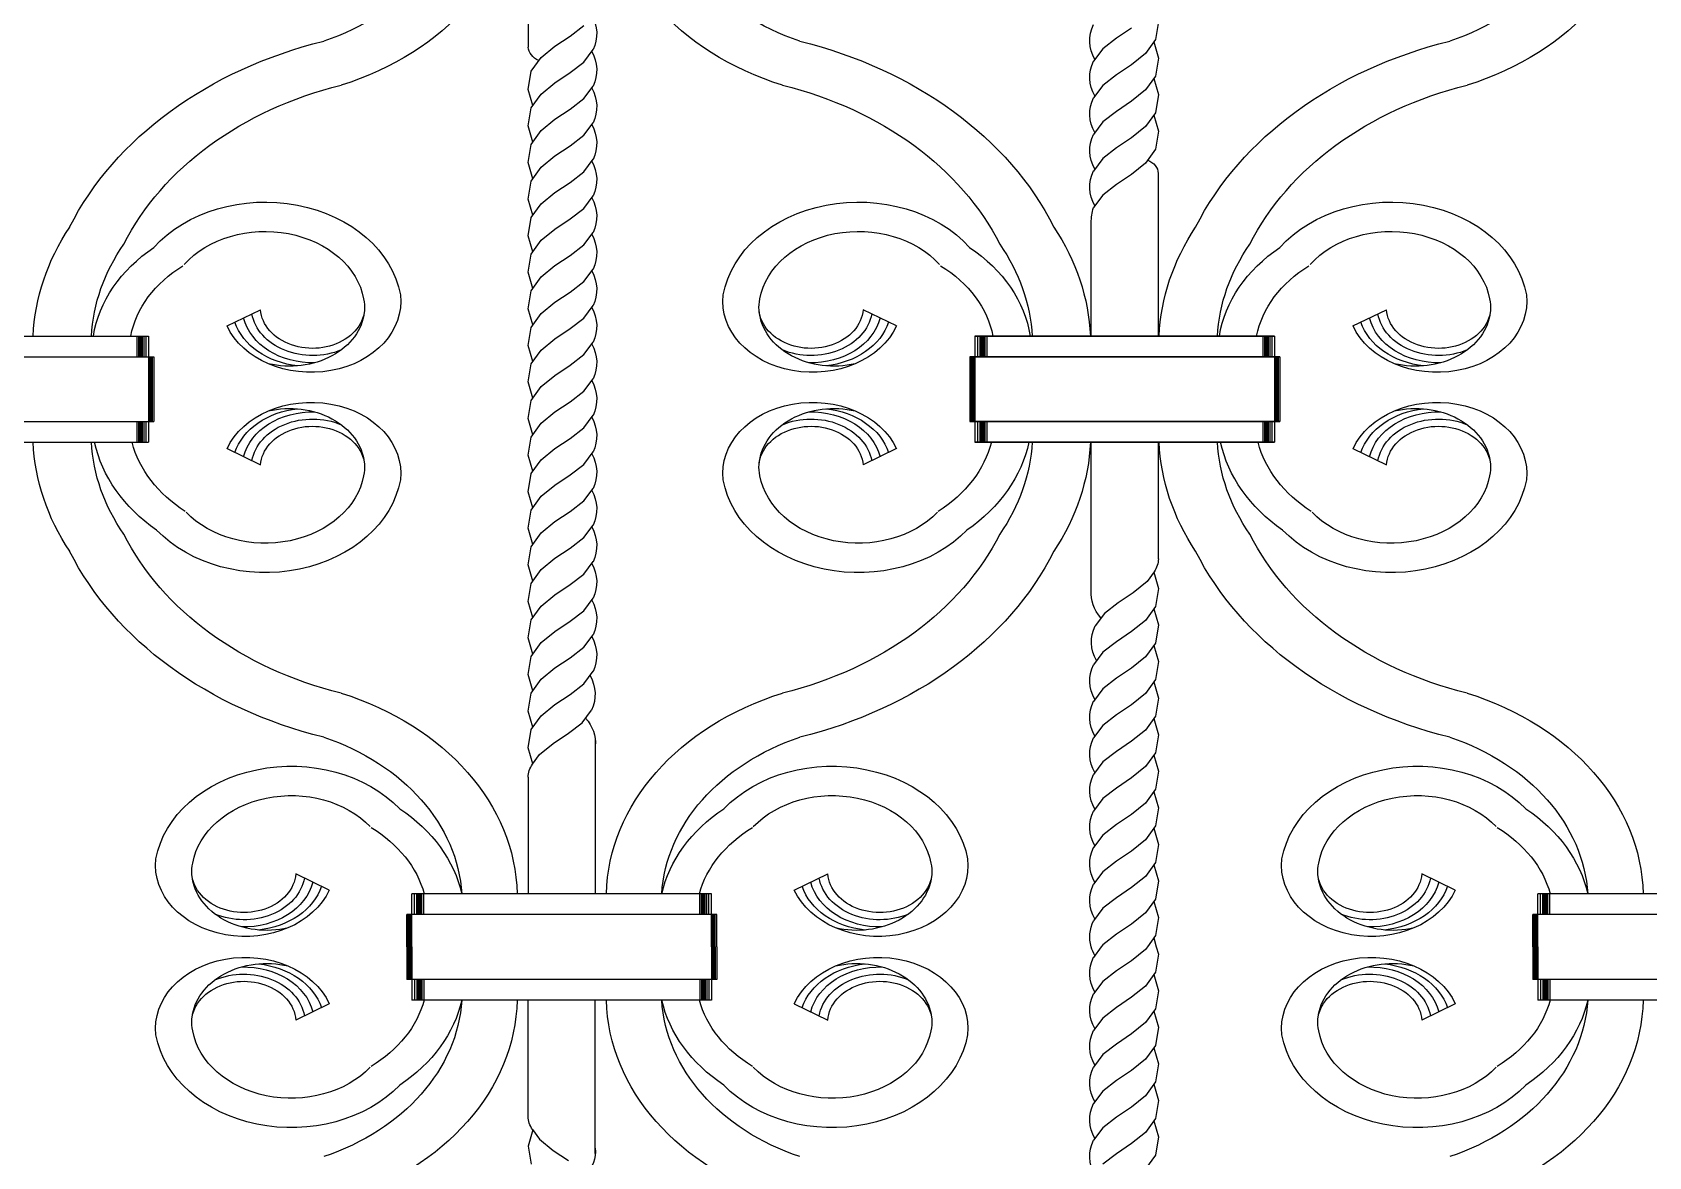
# Model space of a CAD drawing. Extents: x 12262 to 40734, y 30451 to 49613.
# Drawn here: x 29406 to 29923, y 44237 to 44596 of the extents above; entities that cross this region are included whole.
import ezdxf

# ---------------------------------------------------------------- set-up
doc = ezdxf.new("R2010")
doc.units = 0
doc.header["$LTSCALE"] = 0.85
doc.header["$MEASUREMENT"] = 0
doc.layers.get('0').update_dxf_attribs({"linetype": 'CONTINUOUS'})

# ---------------------------------------------------------------- blocks, each defined once
blk = doc.blocks.new('A$C2EF91AEA')
for p, q in [((427.13, 1326.79), (427.13, 1274.74)), ((628.81, 1282.99), (627.86, 1277.21)), ((435.67, 1275.08), (440.54, 1278.32)), ((440.54, 1278.32), (444.92, 1281.7)), ((620.25, 1280.87), (615.39, 1277.63)), ((431.22, 1271.49), (435.67, 1275.08)), ((444.92, 1270), (447.91, 1274)), ((447.91, 1274), (447.91, 1274.02)), ((611.01, 1274.25), (608.02, 1270.25)), ((615.39, 1277.63), (611.01, 1274.25)), ((624.71, 1272.76), (620.25, 1269.17)), ((627.86, 1277.21), (624.71, 1272.76)), ((627.33, 1276.46), (628.81, 1271.29)), ((428.07, 1267.05), (431.22, 1271.49)), ((440.54, 1266.62), (444.92, 1270)), ((608.02, 1270.25), (608.02, 1270.23)), ((620.25, 1269.17), (615.39, 1265.93)), ((628.81, 1271.29), (627.86, 1265.51)), ((427.12, 1261.27), (428.07, 1267.05)), ((431.22, 1259.79), (435.67, 1263.39)), ((435.67, 1263.39), (440.54, 1266.62)), ((444.92, 1258.3), (447.91, 1262.3)), ((447.91, 1262.3), (447.91, 1262.32)), ((611.01, 1262.56), (608.02, 1258.55)), ((615.39, 1265.93), (611.01, 1262.56)), ((627.86, 1265.51), (624.71, 1261.07)), ((627.33, 1264.76), (628.81, 1259.59)), ((428.59, 1256.09), (427.12, 1261.27)), ((428.07, 1255.35), (431.22, 1259.79)), ((440.54, 1254.93), (444.92, 1258.3)), ((608.02, 1258.55), (608.02, 1258.53)), ((620.25, 1257.47), (615.39, 1254.23)), ((624.71, 1261.07), (620.25, 1257.47)), ((628.81, 1259.59), (627.86, 1253.81)), ((427.12, 1249.57), (428.07, 1255.35)), ((435.67, 1251.69), (440.54, 1254.93)), ((615.39, 1254.23), (611.01, 1250.86)), ((627.86, 1253.81), (624.71, 1249.37)), ((627.33, 1253.06), (628.81, 1247.89)), ((428.59, 1244.39), (427.12, 1249.57)), ((428.07, 1243.65), (431.22, 1248.09)), ((431.22, 1248.09), (435.67, 1251.69)), ((444.92, 1246.6), (447.91, 1250.6)), ((447.91, 1250.6), (447.91, 1250.62)), ((611.01, 1250.86), (608.02, 1246.85)), ((608.02, 1246.85), (608.02, 1246.84)), ((624.71, 1249.37), (620.25, 1245.77)), ((628.81, 1247.89), (627.86, 1242.11)), ((427.12, 1237.87), (428.07, 1243.65)), ((435.67, 1239.99), (440.54, 1243.23)), ((440.54, 1243.23), (444.92, 1246.6)), ((615.39, 1242.53), (611.01, 1239.16)), ((620.25, 1245.77), (615.39, 1242.53)), ((627.86, 1242.11), (624.71, 1237.67)), ((428.59, 1232.69), (427.12, 1237.87)), ((431.22, 1236.39), (435.67, 1239.99)), ((444.92, 1234.9), (447.91, 1238.91)), ((447.91, 1238.91), (447.91, 1238.92)), ((611.01, 1239.16), (608.02, 1235.15)), ((624.71, 1237.67), (620.25, 1234.07)), ((427.12, 1226.17), (428.07, 1231.95)), ((428.07, 1231.95), (431.22, 1236.39)), ((435.67, 1228.29), (440.54, 1231.53)), ((440.54, 1231.53), (444.92, 1234.9)), ((608.02, 1235.15), (608.02, 1235.14)), ((620.25, 1234.07), (615.39, 1230.83)), ((628.8, 1182.36), (628.8, 1234.41)), ((428.59, 1220.99), (427.12, 1226.17)), ((431.22, 1224.69), (435.67, 1228.29)), ((444.92, 1223.2), (447.91, 1227.21)), ((447.91, 1227.21), (447.91, 1227.22)), ((611.01, 1227.46), (608.02, 1223.45)), ((615.39, 1230.83), (611.01, 1227.46)), ((428.07, 1220.25), (431.22, 1224.69)), ((440.54, 1219.83), (444.92, 1223.2)), ((608.02, 1223.45), (608.02, 1223.44)), ((427.12, 1214.47), (428.07, 1220.25)), ((431.22, 1212.99), (435.67, 1216.59)), ((435.67, 1216.59), (440.54, 1219.83)), ((607.32, 1182.36), (607.32, 1218.64)), ((428.59, 1209.3), (427.12, 1214.47)), ((428.07, 1208.55), (431.22, 1212.99)), ((440.54, 1208.13), (444.92, 1211.5)), ((444.92, 1211.5), (447.91, 1215.51)), ((447.91, 1215.51), (447.91, 1215.52)), ((427.12, 1202.77), (428.07, 1208.55)), ((435.67, 1204.89), (440.54, 1208.13)), ((428.59, 1197.6), (427.12, 1202.77)), ((428.07, 1196.85), (431.22, 1201.29)), ((431.22, 1201.29), (435.67, 1204.89)), ((444.92, 1199.8), (447.91, 1203.81)), ((447.91, 1203.81), (447.91, 1203.83)), ((427.12, 1191.07), (428.07, 1196.85)), ((435.67, 1193.19), (440.54, 1196.43)), ((440.54, 1196.43), (444.92, 1199.8)), ((330.72, 1185.59), (341.44, 1190.8)), ((428.59, 1185.9), (427.12, 1191.07)), ((431.22, 1189.6), (435.67, 1193.19)), ((444.92, 1188.11), (447.91, 1192.11)), ((447.91, 1192.11), (447.91, 1192.13)), ((545.02, 1185.59), (534.3, 1190.8)), ((691.1, 1185.59), (701.82, 1190.8)), ((427.12, 1179.37), (428.07, 1185.15)), ((428.07, 1185.15), (431.22, 1189.6)), ((435.67, 1181.49), (440.54, 1184.73)), ((440.54, 1184.73), (444.92, 1188.11)), ((260.47, 1182.36), (305.62, 1182.36)), ((301.88, 1182.36), (301.88, 1175.75)), ((302.44, 1182.36), (302.44, 1175.75)), ((302.61, 1182.36), (302.61, 1175.75)), ((302.86, 1182.36), (302.86, 1175.75)), ((303.2, 1182.36), (303.2, 1175.75)), ((303.61, 1182.36), (303.61, 1175.75)), ((304.12, 1182.36), (304.12, 1175.75)), ((304.79, 1182.36), (304.79, 1175.75)), ((305.62, 1182.36), (305.62, 1148.38)), ((305.62, 1182.36), (305.62, 1175.75)), ((431.22, 1177.9), (435.67, 1181.49)), ((444.92, 1176.41), (447.91, 1180.41)), ((447.91, 1180.41), (447.91, 1180.43)), ((570.12, 1182.36), (666, 1182.36)), ((666, 1182.36), (570.12, 1182.36)), ((570.12, 1182.36), (570.12, 1148.38)), ((570.12, 1182.36), (570.12, 1175.75)), ((570.12, 1182.36), (570.12, 1175.75)), ((570.12, 1182.36), (570.12, 1148.38)), ((570.95, 1182.36), (570.95, 1175.75)), ((570.95, 1182.36), (570.95, 1175.75)), ((571.62, 1182.36), (571.62, 1175.75)), ((571.62, 1182.36), (571.62, 1175.75)), ((572.12, 1182.36), (572.12, 1175.75)), ((572.12, 1182.36), (572.12, 1175.75)), ((572.54, 1182.36), (572.54, 1175.75)), ((572.54, 1182.36), (572.54, 1175.75)), ((572.87, 1182.36), (572.87, 1175.75)), ((572.87, 1182.36), (572.87, 1175.75)), ((573.13, 1182.36), (573.13, 1175.75)), ((573.13, 1182.36), (573.13, 1175.75)), ((573.29, 1182.36), (573.29, 1175.75)), ((573.29, 1182.36), (573.29, 1175.75)), ((573.86, 1182.36), (573.86, 1175.75)), ((573.86, 1182.36), (573.86, 1175.75)), ((662.26, 1182.36), (662.26, 1175.75)), ((662.26, 1182.36), (662.26, 1175.75)), ((662.82, 1182.36), (662.82, 1175.75)), ((662.82, 1182.36), (662.82, 1175.75)), ((662.99, 1182.36), (662.99, 1175.75)), ((662.99, 1182.36), (662.99, 1175.75)), ((663.24, 1182.36), (663.24, 1175.75)), ((663.24, 1182.36), (663.24, 1175.75)), ((663.58, 1182.36), (663.58, 1175.75)), ((663.58, 1182.36), (663.58, 1175.75)), ((664, 1182.36), (664, 1175.75)), ((664, 1182.36), (664, 1175.75)), ((664.5, 1182.36), (664.5, 1175.75)), ((664.5, 1182.36), (664.5, 1175.75)), ((665.17, 1182.36), (665.17, 1175.75)), ((665.17, 1182.36), (665.17, 1175.75)), ((666, 1182.36), (666, 1148.38)), ((666, 1182.36), (666, 1175.75)), ((666, 1182.36), (666, 1175.75)), ((666, 1182.36), (666, 1148.38)), ((258.8, 1175.75), (307.29, 1175.75)), ((305.87, 1175.75), (305.87, 1155)), ((306.04, 1175.75), (306.04, 1155)), ((306.37, 1175.75), (306.37, 1155)), ((306.79, 1175.75), (306.79, 1155)), ((307.29, 1175.75), (307.29, 1155)), ((428.59, 1174.2), (427.12, 1179.37)), ((428.07, 1173.45), (431.22, 1177.9)), ((440.54, 1173.03), (444.92, 1176.41)), ((568.44, 1175.75), (667.68, 1175.75)), ((667.68, 1175.75), (568.44, 1175.75)), ((568.44, 1175.75), (568.44, 1155)), ((568.44, 1175.75), (568.44, 1155)), ((568.94, 1175.75), (568.94, 1155)), ((568.94, 1175.75), (568.94, 1155)), ((569.36, 1175.75), (569.36, 1155)), ((569.36, 1175.75), (569.36, 1155)), ((569.7, 1175.75), (569.7, 1155)), ((569.7, 1175.75), (569.7, 1155)), ((569.86, 1175.75), (569.86, 1155)), ((569.86, 1175.75), (569.86, 1155)), ((666.25, 1175.75), (666.25, 1155)), ((666.25, 1175.75), (666.25, 1155)), ((666.42, 1175.75), (666.42, 1155)), ((666.42, 1175.75), (666.42, 1155)), ((666.76, 1175.75), (666.76, 1155)), ((666.76, 1175.75), (666.76, 1155)), ((667.17, 1175.75), (667.17, 1155)), ((667.17, 1175.75), (667.17, 1155)), ((667.68, 1175.75), (667.68, 1155)), ((667.68, 1175.75), (667.68, 1155)), ((427.12, 1167.67), (428.07, 1173.45)), ((431.22, 1166.2), (435.67, 1169.79)), ((435.67, 1169.79), (440.54, 1173.03)), ((428.59, 1162.5), (427.12, 1167.67)), ((428.07, 1161.76), (431.22, 1166.2)), ((440.54, 1161.33), (444.92, 1164.71)), ((444.92, 1164.71), (447.91, 1168.71)), ((447.91, 1168.71), (447.91, 1168.73)), ((427.12, 1155.97), (428.07, 1161.76)), ((435.67, 1158.09), (440.54, 1161.33)), ((258.8, 1155), (307.29, 1155)), ((301.88, 1155), (301.88, 1148.38)), ((302.44, 1155), (302.44, 1148.38)), ((302.61, 1155), (302.61, 1148.38)), ((302.86, 1155), (302.86, 1148.38)), ((303.2, 1155), (303.2, 1148.38)), ((303.61, 1155), (303.61, 1148.38)), ((304.12, 1155), (304.12, 1148.38)), ((304.79, 1155), (304.79, 1148.38)), ((305.62, 1155), (305.62, 1148.38)), ((428.59, 1150.8), (427.12, 1155.97)), ((428.07, 1150.06), (431.22, 1154.5)), ((431.22, 1154.5), (435.67, 1158.09)), ((444.92, 1153.01), (447.91, 1157.01)), ((447.91, 1157.01), (447.91, 1157.03)), ((568.44, 1155), (667.68, 1155)), ((667.68, 1155), (568.44, 1155)), ((570.12, 1155), (570.12, 1148.38)), ((570.12, 1155), (570.12, 1148.38)), ((570.95, 1155), (570.95, 1148.38)), ((570.95, 1155), (570.95, 1148.38)), ((571.62, 1155), (571.62, 1148.38)), ((571.62, 1155), (571.62, 1148.38)), ((572.12, 1155), (572.12, 1148.38)), ((572.12, 1155), (572.12, 1148.38)), ((572.54, 1155), (572.54, 1148.38)), ((572.54, 1155), (572.54, 1148.38)), ((572.87, 1155), (572.87, 1148.38)), ((572.87, 1155), (572.87, 1148.38)), ((573.13, 1155), (573.13, 1148.38)), ((573.13, 1155), (573.13, 1148.38)), ((573.29, 1155), (573.29, 1148.38)), ((573.29, 1155), (573.29, 1148.38)), ((573.86, 1155), (573.86, 1148.38)), ((573.86, 1155), (573.86, 1148.38)), ((662.26, 1155), (662.26, 1148.38)), ((662.26, 1155), (662.26, 1148.38)), ((662.82, 1155), (662.82, 1148.38)), ((662.82, 1155), (662.82, 1148.38)), ((662.99, 1155), (662.99, 1148.38)), ((662.99, 1155), (662.99, 1148.38)), ((663.24, 1155), (663.24, 1148.38)), ((663.24, 1155), (663.24, 1148.38)), ((663.58, 1155), (663.58, 1148.38)), ((663.58, 1155), (663.58, 1148.38)), ((664, 1155), (664, 1148.38)), ((664, 1155), (664, 1148.38)), ((664.5, 1155), (664.5, 1148.38)), ((664.5, 1155), (664.5, 1148.38)), ((665.17, 1155), (665.17, 1148.38)), ((665.17, 1155), (665.17, 1148.38)), ((666, 1155), (666, 1148.38)), ((666, 1155), (666, 1148.38)), ((427.12, 1144.28), (428.07, 1150.06)), ((435.67, 1146.39), (440.54, 1149.63)), ((440.54, 1149.63), (444.92, 1153.01)), ((260.47, 1148.38), (305.62, 1148.38)), ((330.72, 1146.34), (341.44, 1141.13)), ((428.59, 1139.1), (427.12, 1144.28)), ((431.22, 1142.8), (435.67, 1146.39)), ((444.92, 1141.31), (447.91, 1145.31)), ((447.91, 1145.31), (447.91, 1145.33)), ((545.02, 1146.34), (534.3, 1141.13)), ((570.12, 1148.38), (666, 1148.38)), ((666, 1148.38), (570.12, 1148.38)), ((607.32, 1099.27), (607.32, 1148.38)), ((628.8, 1111.1), (628.8, 1148.38)), ((691.1, 1146.34), (701.82, 1141.13)), ((427.12, 1132.58), (428.07, 1138.36)), ((428.07, 1138.36), (431.22, 1142.8)), ((440.54, 1137.93), (444.92, 1141.31)), ((431.22, 1131.1), (435.67, 1134.69)), ((435.67, 1134.69), (440.54, 1137.93)), ((444.92, 1129.61), (447.91, 1133.61)), ((447.91, 1133.61), (447.91, 1133.63)), ((428.59, 1127.4), (427.12, 1132.58)), ((428.07, 1126.66), (431.22, 1131.1)), ((440.54, 1126.23), (444.92, 1129.61)), ((427.12, 1120.88), (428.07, 1126.66)), ((431.22, 1119.4), (435.67, 1123)), ((435.67, 1123), (440.54, 1126.23)), ((428.59, 1115.7), (427.12, 1120.88)), ((428.07, 1114.96), (431.22, 1119.4)), ((440.54, 1114.53), (444.92, 1117.91)), ((444.92, 1117.91), (447.91, 1121.91)), ((447.91, 1121.91), (447.91, 1121.93)), ((427.12, 1109.18), (428.07, 1114.96)), ((435.67, 1111.3), (440.54, 1114.53)), ((428.59, 1104), (427.12, 1109.18)), ((428.07, 1103.26), (431.22, 1107.7)), ((431.22, 1107.7), (435.67, 1111.3)), ((444.92, 1106.21), (447.91, 1110.21)), ((447.91, 1110.21), (447.91, 1110.23)), ((427.12, 1097.48), (428.07, 1103.26)), ((435.67, 1099.6), (440.54, 1102.84)), ((440.54, 1102.84), (444.92, 1106.21)), ((625.24, 1103.86), (620.78, 1100.27)), ((627.42, 1106.94), (625.24, 1103.86)), ((627.33, 1106.82), (628.81, 1101.64)), ((428.59, 1092.3), (427.12, 1097.48)), ((431.22, 1096), (435.67, 1099.6)), ((444.92, 1094.51), (447.91, 1098.52)), ((447.91, 1098.52), (447.91, 1098.53)), ((615.91, 1097.03), (611.54, 1093.66)), ((620.78, 1100.27), (615.91, 1097.03)), ((628.81, 1101.64), (627.86, 1095.86)), ((427.12, 1085.78), (428.07, 1091.56)), ((428.07, 1091.56), (431.22, 1096)), ((440.54, 1091.14), (444.92, 1094.51)), ((611.54, 1093.66), (608.55, 1089.65)), ((627.86, 1095.86), (624.71, 1091.42)), ((627.33, 1095.12), (628.81, 1089.95)), ((431.22, 1084.3), (435.67, 1087.9)), ((435.67, 1087.9), (440.54, 1091.14)), ((444.92, 1082.81), (447.91, 1086.82)), ((447.91, 1086.82), (447.91, 1086.83)), ((608.55, 1089.65), (608.55, 1089.63)), ((620.25, 1087.83), (615.39, 1084.59)), ((624.71, 1091.42), (620.25, 1087.83)), ((628.81, 1089.95), (627.86, 1084.16)), ((428.59, 1080.6), (427.12, 1085.78)), ((428.07, 1079.86), (431.22, 1084.3)), ((440.54, 1079.44), (444.92, 1082.81)), ((611.01, 1081.21), (608.02, 1077.21)), ((615.39, 1084.59), (611.01, 1081.21)), ((627.86, 1084.16), (624.71, 1079.72)), ((627.33, 1083.42), (628.81, 1078.25)), ((427.12, 1074.08), (428.07, 1079.86)), ((431.22, 1072.6), (435.67, 1076.2)), ((435.67, 1076.2), (440.54, 1079.44)), ((608.02, 1077.21), (608.02, 1077.19)), ((620.25, 1076.13), (615.39, 1072.89)), ((624.71, 1079.72), (620.25, 1076.13)), ((628.81, 1078.25), (627.86, 1072.47)), ((428.59, 1068.9), (427.12, 1074.08)), ((428.07, 1068.16), (431.22, 1072.6)), ((440.54, 1067.74), (444.92, 1071.11)), ((444.92, 1071.11), (447.91, 1075.12)), ((447.91, 1075.12), (447.91, 1075.13)), ((615.39, 1072.89), (611.01, 1069.51)), ((627.86, 1072.47), (624.71, 1068.02)), ((627.33, 1071.72), (628.81, 1066.55)), ((427.12, 1062.38), (428.07, 1068.16)), ((435.67, 1064.5), (440.54, 1067.74)), ((611.01, 1069.51), (608.02, 1065.51)), ((624.71, 1068.02), (620.25, 1064.43)), ((628.81, 1066.55), (627.86, 1060.77)), ((428.59, 1057.21), (427.12, 1062.38)), ((428.07, 1056.46), (431.22, 1060.9)), ((431.22, 1060.9), (435.67, 1064.5)), ((444.39, 1058.67), (447.38, 1062.67)), ((447.38, 1062.67), (447.38, 1062.69)), ((608.02, 1065.51), (608.02, 1065.49)), ((615.39, 1061.19), (611.01, 1057.81)), ((620.25, 1064.43), (615.39, 1061.19)), ((627.86, 1060.77), (624.71, 1056.32)), ((427.12, 1050.68), (428.07, 1056.46)), ((440.02, 1055.3), (444.39, 1058.67)), ((611.01, 1057.81), (608.02, 1053.81)), ((624.71, 1056.32), (620.25, 1052.73)), ((627.33, 1060.02), (628.81, 1054.85)), ((428.59, 1045.51), (427.12, 1050.68)), ((430.69, 1048.46), (435.15, 1052.06)), ((435.15, 1052.06), (440.02, 1055.3)), ((448.6, 1053.06), (448.6, 1003.95)), ((608.02, 1053.81), (608.02, 1053.79)), ((620.25, 1052.73), (615.39, 1049.49)), ((628.81, 1054.85), (627.86, 1049.07)), ((428.51, 1045.38), (430.69, 1048.46)), ((611.01, 1046.12), (608.02, 1042.11)), ((615.39, 1049.49), (611.01, 1046.12)), ((627.86, 1049.07), (624.71, 1044.63)), ((627.33, 1048.32), (628.81, 1043.15)), ((427.13, 1041.23), (427.13, 1003.95)), ((608.02, 1042.11), (608.02, 1042.09)), ((620.25, 1041.03), (615.39, 1037.79)), ((624.71, 1044.63), (620.25, 1041.03)), ((628.81, 1043.15), (627.86, 1037.37)), ((615.39, 1037.79), (611.01, 1034.42)), ((627.86, 1037.37), (624.71, 1032.93)), ((627.33, 1036.62), (628.81, 1031.45)), ((611.01, 1034.42), (608.02, 1030.41)), ((608.02, 1030.41), (608.02, 1030.4)), ((624.71, 1032.93), (620.25, 1029.33)), ((628.81, 1031.45), (627.86, 1025.67)), ((615.39, 1026.09), (611.01, 1022.72)), ((620.25, 1029.33), (615.39, 1026.09)), ((627.86, 1025.67), (624.71, 1021.23)), ((627.33, 1024.93), (628.81, 1019.75)), ((611.01, 1022.72), (608.02, 1018.71)), ((624.71, 1021.23), (620.25, 1017.63)), ((628.81, 1019.75), (627.86, 1013.97)), ((608.02, 1018.71), (608.02, 1018.7)), ((615.39, 1014.39), (611.01, 1011.02)), ((620.25, 1017.63), (615.39, 1014.39)), ((627.86, 1013.97), (624.71, 1009.53)), ((363.47, 1005.13), (352.75, 1010.34)), ((512.27, 1005.13), (522.98, 1010.34)), ((611.01, 1011.02), (608.02, 1007.01)), ((624.71, 1009.53), (620.25, 1005.93)), ((627.33, 1013.23), (628.81, 1008.05)), ((723.85, 1005.13), (713.13, 1010.34)), ((389.92, 997.33), (389.92, 1003.95)), ((389.92, 986.96), (389.92, 1003.95)), ((485.81, 1003.95), (389.92, 1003.95)), ((390.76, 997.33), (390.76, 1003.95)), ((391.43, 997.33), (391.43, 1003.95)), ((391.93, 997.33), (391.93, 1003.95)), ((392.35, 997.33), (392.35, 1003.95)), ((392.68, 997.33), (392.68, 1003.95)), ((392.94, 997.33), (392.94, 1003.95)), ((393.1, 997.33), (393.1, 1003.95)), ((393.67, 997.33), (393.67, 1003.95)), ((482.07, 997.33), (482.07, 1003.95)), ((482.63, 997.33), (482.63, 1003.95)), ((482.8, 997.33), (482.8, 1003.95)), ((483.05, 997.33), (483.05, 1003.95)), ((483.39, 997.33), (483.39, 1003.95)), ((483.81, 997.33), (483.81, 1003.95)), ((484.31, 997.33), (484.31, 1003.95)), ((484.98, 997.33), (484.98, 1003.95)), ((485.81, 997.33), (485.81, 1003.95)), ((485.81, 986.96), (485.81, 1003.95)), ((608.02, 1007.01), (608.02, 1007)), ((620.25, 1005.93), (615.39, 1002.69)), ((628.81, 1008.05), (627.86, 1002.27)), ((846.19, 1003.95), (750.31, 1003.95)), ((750.31, 997.33), (750.31, 1003.95)), ((750.31, 986.96), (750.31, 1003.95)), ((751.14, 997.33), (751.14, 1003.95)), ((751.81, 997.33), (751.81, 1003.95)), ((752.31, 997.33), (752.31, 1003.95)), ((752.73, 997.33), (752.73, 1003.95)), ((753.07, 997.33), (753.07, 1003.95)), ((753.32, 997.33), (753.32, 1003.95)), ((753.48, 997.33), (753.48, 1003.95)), ((754.05, 997.33), (754.05, 1003.95)), ((611.01, 999.32), (608.02, 995.32)), ((615.39, 1002.69), (611.01, 999.32)), ((627.86, 1002.27), (624.71, 997.83)), ((627.33, 1001.53), (628.81, 996.35)), ((487.48, 997.33), (388.25, 997.33)), ((388.25, 986.96), (388.25, 997.33)), ((388.75, 986.96), (388.75, 997.33)), ((389.17, 986.96), (389.17, 997.33)), ((389.51, 986.96), (389.51, 997.33)), ((389.67, 986.96), (389.67, 997.33)), ((486.23, 986.96), (486.23, 997.33)), ((486.56, 986.96), (486.56, 997.33)), ((486.98, 986.96), (486.98, 997.33)), ((487.48, 986.96), (487.48, 997.33)), ((608.02, 995.32), (608.02, 995.3)), ((620.25, 994.23), (615.39, 990.99)), ((624.71, 997.83), (620.25, 994.23)), ((628.81, 996.35), (627.86, 990.57)), ((847.87, 997.33), (748.63, 997.33)), ((748.63, 986.96), (748.63, 997.33)), ((749.13, 986.96), (749.13, 997.33)), ((749.55, 986.96), (749.55, 997.33)), ((749.89, 986.96), (749.89, 997.33)), ((750.05, 986.96), (750.05, 997.33)), ((615.39, 990.99), (611.01, 987.62)), ((627.86, 990.57), (625.3, 986.96)), ((627.33, 989.83), (628.15, 986.96)), ((388.25, 986.96), (388.25, 976.58)), ((388.75, 986.96), (388.75, 976.58)), ((389.17, 986.96), (389.17, 976.58)), ((389.51, 986.96), (389.51, 976.58)), ((389.67, 986.96), (389.67, 976.58)), ((389.92, 986.96), (389.92, 969.96)), ((485.81, 986.96), (485.81, 969.96)), ((486.06, 986.96), (486.06, 976.58)), ((486.23, 986.96), (486.23, 976.58)), ((486.56, 986.96), (486.56, 976.58)), ((486.98, 986.96), (486.98, 976.58)), ((487.48, 986.96), (487.48, 976.58)), ((610.51, 986.96), (608.02, 983.62)), ((608.02, 983.62), (608.02, 983.6)), ((611.01, 987.62), (610.51, 986.96)), ((624.71, 986.13), (620.25, 982.53)), ((625.3, 986.96), (624.71, 986.13)), ((628.81, 984.65), (627.86, 978.87)), ((628.15, 986.96), (628.81, 984.65)), ((748.63, 986.96), (748.63, 976.58)), ((749.13, 986.96), (749.13, 976.58)), ((749.55, 986.96), (749.55, 976.58)), ((749.89, 986.96), (749.89, 976.58)), ((750.05, 986.96), (750.05, 976.58)), ((750.31, 986.96), (750.31, 969.96)), ((615.39, 979.3), (611.01, 975.92)), ((620.25, 982.53), (615.39, 979.3)), ((627.86, 978.87), (624.71, 974.43)), ((627.33, 978.13), (628.81, 972.95)), ((487.48, 976.58), (388.25, 976.58)), ((389.92, 976.58), (389.92, 969.96)), ((390.76, 976.58), (390.76, 969.96)), ((391.43, 976.58), (391.43, 969.96)), ((391.93, 976.58), (391.93, 969.96)), ((392.35, 976.58), (392.35, 969.96)), ((392.68, 976.58), (392.68, 969.96)), ((392.94, 976.58), (392.94, 969.96)), ((393.1, 976.58), (393.1, 969.96)), ((393.67, 976.58), (393.67, 969.96)), ((482.07, 976.58), (482.07, 969.96)), ((482.63, 976.58), (482.63, 969.96)), ((482.8, 976.58), (482.8, 969.96)), ((483.05, 976.58), (483.05, 969.96)), ((483.39, 976.58), (483.39, 969.96)), ((483.81, 976.58), (483.81, 969.96)), ((484.31, 976.58), (484.31, 969.96)), ((484.98, 976.58), (484.98, 969.96)), ((485.81, 976.58), (485.81, 969.96)), ((611.01, 975.92), (608.02, 971.92)), ((624.71, 974.43), (620.25, 970.84)), ((628.81, 972.95), (627.86, 967.17)), ((847.87, 976.58), (748.63, 976.58)), ((750.31, 976.58), (750.31, 969.96)), ((751.14, 976.58), (751.14, 969.96)), ((751.81, 976.58), (751.81, 969.96)), ((752.31, 976.58), (752.31, 969.96)), ((752.73, 976.58), (752.73, 969.96)), ((753.07, 976.58), (753.07, 969.96)), ((753.32, 976.58), (753.32, 969.96)), ((753.48, 976.58), (753.48, 969.96)), ((754.05, 976.58), (754.05, 969.96)), ((363.47, 968.78), (352.75, 963.58)), ((485.81, 969.96), (389.92, 969.96)), ((427.13, 932.69), (427.13, 969.96)), ((448.6, 920.85), (448.6, 969.96)), ((512.27, 968.78), (522.98, 963.58)), ((608.02, 971.92), (608.02, 971.9)), ((615.39, 967.6), (611.01, 964.22)), ((620.25, 970.84), (615.39, 967.6)), ((723.85, 968.78), (713.13, 963.58)), ((846.19, 969.96), (750.31, 969.96)), ((611.01, 964.22), (608.02, 960.22)), ((624.71, 962.73), (620.25, 959.14)), ((627.86, 967.17), (624.71, 962.73)), ((627.33, 966.43), (628.81, 961.25)), ((608.02, 960.22), (608.02, 960.2)), ((620.25, 959.14), (615.39, 955.9)), ((628.81, 961.25), (627.86, 955.47)), ((611.01, 952.52), (608.02, 948.52)), ((615.39, 955.9), (611.01, 952.52)), ((627.86, 955.47), (624.71, 951.03)), ((627.33, 954.73), (628.81, 949.56)), ((608.02, 948.52), (608.02, 948.5)), ((620.25, 947.44), (615.39, 944.2)), ((624.71, 951.03), (620.25, 947.44)), ((628.81, 949.56), (627.86, 943.77)), ((615.39, 944.2), (611.01, 940.82)), ((627.86, 943.77), (624.71, 939.33)), ((627.33, 943.03), (628.81, 937.86)), ((611.01, 940.82), (608.02, 936.82)), ((608.02, 936.82), (608.02, 936.8)), ((624.71, 939.33), (620.25, 935.74)), ((628.81, 937.86), (627.86, 932.08)), ((615.39, 932.5), (611.01, 929.12)), ((620.25, 935.74), (615.39, 932.5)), ((627.86, 932.08), (624.71, 927.63)), ((627.33, 931.33), (628.81, 926.16)), ((428.59, 928.4), (427.12, 923.23)), ((428.51, 928.53), (430.69, 925.45)), ((611.01, 929.12), (608.02, 925.12)), ((624.71, 927.63), (620.25, 924.04)), ((628.81, 926.16), (627.86, 920.38)), ((427.12, 923.23), (428.07, 917.45)), ((430.69, 925.45), (435.15, 921.85)), ((435.15, 921.85), (440.02, 918.62)), ((608.02, 925.12), (608.02, 925.1)), ((620.25, 924.04), (615.39, 920.8)), ((615.39, 920.8), (611.01, 917.42)), ((627.86, 920.38), (624.71, 915.93))]:
    blk.add_line(p, q)
at = {"extrusion": (0, 0, -1)}
for centre, major_axis, start_param, end_param in [((333.24, 1329.67), (-72.73, 0), 3.191635, 4.310748), ((334.53, 1328.17), (89.08, 0), 0.019545, 1.194939), ((541.21, 1328.17), (-89.08, 0), -1.194939, -0.019545), ((542.49, 1329.67), (-72.73, 0), -1.169155, -0.050042), ((693.62, 1329.67), (-72.73, 0), 3.191635, 4.310748), ((694.91, 1328.17), (89.08, 0), 0.019545, 1.194939), ((430.46, 1279.11), (18.6, 0), -0.418478, 0.356149), ((625.47, 1276.84), (-18.6, 0), -0.418478, 0.356149), ((400.01, 1179.35), (-128.86, 0), 0.380418, 1.268707), ((433.78, 1275.08), (-6.67, 0), -1.056819, -0.064307), ((430.46, 1267.41), (18.6, 0), -0.418478, 0.356149), ((475.72, 1179.35), (-128.86, 0), 1.872886, 2.761174), ((760.39, 1179.35), (-128.86, 0), 0.380418, 1.268707), ((625.47, 1265.14), (18.6, 0), 2.723114, 3.497742), ((400.01, 1179.35), (110.2, 0), 3.522011, 4.4103), ((475.72, 1179.35), (110.2, 0), -1.268707, -0.380418), ((760.39, 1179.35), (-110.2, 0), 0.380418, 1.268707), ((430.46, 1255.71), (18.6, 0), -0.418478, 0.356149), ((625.47, 1253.44), (-18.6, 0), -0.418478, 0.356149), ((430.46, 1244.02), (18.6, 0), -0.418478, 0.356149), ((625.47, 1241.74), (18.6, 0), 2.723114, 3.497742), ((430.46, 1232.32), (18.6, 0), -0.418478, 0.356149), ((622.14, 1234.07), (6.67, 0), -1.056819, -0.064307), ((625.47, 1230.04), (-18.6, 0), -0.418478, 0.356149), ((342.93, 1190.63), (-43.72, 0), 0.619195, 2.998469), ((430.46, 1220.62), (18.6, 0), -0.418478, 0.356149), ((532.8, 1190.63), (43.72, 0), 3.284716, 5.66399), ((703.31, 1190.63), (-43.72, 0), 0.619195, 2.998469), ((632.33, 1218.8), (-25.01, 0), -0.008048, 0.236629), ((371.53, 1179.38), (-102.94, 0), 0.036611, 0.482989), ((342.93, 1190.63), (-31.84, 0), 0.619195, 2.998469), ((532.8, 1190.63), (31.84, 0), 3.284716, 5.66399), ((504.2, 1179.38), (-102.94, 0), 2.658604, 3.104981), ((731.91, 1179.38), (-102.94, 0), 0.036611, 0.482989), ((703.31, 1190.63), (-31.84, 0), 0.619195, 2.998469), ((372.01, 1179.48), (-84.76, 0), 0.043017, 0.501645), ((343.85, 1176.75), (-56.35, 0), 0.126108, 0.865728), ((430.46, 1208.92), (18.6, 0), -0.418478, 0.356149), ((531.89, 1176.75), (-56.35, 0), 2.275865, 3.015485), ((503.73, 1179.48), (-84.76, 0), 2.639948, 3.098576), ((732.39, 1179.48), (-84.76, 0), 0.043017, 0.501645), ((704.23, 1176.75), (-56.35, 0), 0.126108, 0.865728), ((344.03, 1176.94), (-44.67, 0), 0.153942, 0.910569), ((430.46, 1197.22), (18.6, 0), -0.418478, 0.356149), ((531.71, 1176.94), (44.67, 0), -0.910569, -0.153942), ((704.41, 1176.94), (44.67, 0), 3.295535, 4.052161), ((357.64, 1193.46), (28.69, 0), -0.093098, 2.787829), ((518.1, 1193.46), (28.69, 0), 0.353764, 3.23469), ((718.02, 1193.46), (-28.69, 0), 3.048495, 5.929422), ((358.09, 1191.62), (16.68, 0), -0.199128, 3.079605), ((350.79, 1191.68), (23.96, 0), 0.08094, 1.860939), ((430.46, 1185.52), (18.6, 0), -0.418478, 0.356149), ((517.65, 1191.62), (-16.68, 0), 3.20358, 6.482313), ((524.95, 1191.68), (-23.96, 0), 4.422247, 6.202245), ((718.47, 1191.62), (-16.68, 0), 2.942465, 6.221198), ((711.17, 1191.68), (23.96, 0), 0.08094, 1.860939), ((356.5, 1191.69), (24.04, 0), 1.701055, 2.882789), ((358.09, 1191.62), (-22.5, 0), 4.678621, 6.08814), ((358.09, 1191.62), (19.59, 0), 1.082368, 3.002244), ((517.65, 1191.62), (19.59, 0), 0.139349, 2.059224), ((517.65, 1191.62), (-22.5, 0), 3.336638, 4.746157), ((519.24, 1191.69), (-24.04, 0), 3.400397, 4.58213), ((716.88, 1191.69), (-24.04, 0), -1.440537, -0.258804), ((718.47, 1191.62), (22.5, 0), 1.537028, 2.946547), ((718.47, 1191.62), (19.59, 0), 1.082368, 3.002244), ((430.46, 1173.82), (18.6, 0), -0.418478, 0.356149), ((430.46, 1162.12), (18.6, 0), -0.418478, 0.356149), ((357.64, 1138.47), (28.69, 0), 3.495356, 6.376283), ((356.5, 1140.24), (-24.04, 0), 0.258804, 1.440537), ((350.79, 1140.25), (23.96, 0), 4.422247, 6.202245), ((518.1, 1138.47), (28.69, 0), 3.048495, 5.929422), ((524.95, 1140.25), (23.96, 0), 3.222533, 5.002531), ((519.24, 1140.24), (24.04, 0), -1.440537, -0.258804), ((718.02, 1138.47), (-28.69, 0), 0.353764, 3.23469), ((716.88, 1140.24), (24.04, 0), 3.400397, 4.58213), ((711.17, 1140.25), (23.96, 0), 4.422247, 6.202245), ((358.09, 1140.31), (-22.5, 0), 0.195046, 1.604564), ((358.09, 1140.31), (-19.59, 0), 0.139349, 2.059224), ((358.09, 1140.31), (16.68, 0), 3.20358, 6.482313), ((430.46, 1150.42), (18.6, 0), -0.418478, 0.356149), ((517.65, 1140.31), (16.68, 0), 2.942465, 6.221198), ((517.65, 1140.31), (19.59, 0), 4.223961, 6.143837), ((517.65, 1140.31), (-22.5, 0), 1.537028, 2.946547), ((718.47, 1140.31), (22.5, 0), 3.336638, 4.746157), ((718.47, 1140.31), (-19.59, 0), 0.139349, 2.059224), ((718.47, 1140.31), (-16.68, 0), 0.061988, 3.34072), ((371.53, 1151.36), (102.94, 0), 2.658604, 3.104981), ((372.01, 1151.26), (84.76, 0), 2.639948, 3.098576), ((348.31, 1156.49), (-60.84, 0), -0.850292, -0.169247), ((348.07, 1156.23), (-48.75, 0), -0.889379, -0.204977), ((430.46, 1138.72), (18.6, 0), -0.418478, 0.356149), ((527.66, 1156.23), (-48.75, 0), 3.346569, 4.030972), ((527.42, 1156.49), (60.84, 0), 0.169247, 0.850292), ((503.73, 1151.26), (84.76, 0), 0.043017, 0.501645), ((504.2, 1151.36), (102.94, 0), 0.036611, 0.482989), ((731.91, 1151.36), (102.94, 0), 2.658604, 3.104981), ((732.39, 1151.26), (84.76, 0), 2.639948, 3.098576), ((708.7, 1156.49), (60.84, 0), 2.291301, 2.972346), ((708.45, 1156.23), (-48.75, 0), -0.889379, -0.204977), ((342.93, 1141.29), (-43.72, 0), 3.284716, 5.631437), ((342.93, 1141.29), (31.84, 0), 0.143123, 2.489844), ((430.46, 1127.02), (18.6, 0), -0.418478, 0.356149), ((532.8, 1141.29), (43.72, 0), 0.651749, 2.998469), ((532.8, 1141.29), (31.84, 0), 0.651749, 2.998469), ((703.31, 1141.29), (-43.72, 0), 3.284716, 5.631437), ((703.31, 1141.29), (-31.84, 0), 3.284716, 5.631437), ((400.01, 1151.39), (-110.2, 0), -1.268707, -0.380418), ((430.46, 1115.32), (18.6, 0), -0.418478, 0.356149), ((475.72, 1151.39), (-110.2, 0), 3.522011, 4.4103), ((760.39, 1151.39), (110.2, 0), 1.872886, 2.761174), ((400.01, 1151.39), (-128.86, 0), -1.268707, -0.380418), ((475.72, 1151.39), (128.86, 0), 0.380418, 1.268707), ((760.39, 1151.39), (128.86, 0), 1.872886, 2.761174), ((430.46, 1103.63), (18.6, 0), -0.418478, 0.356149), ((618.06, 1111.1), (-10.74, 0), 3.141593, 3.653063), ((430.46, 1091.93), (18.6, 0), -0.418478, 0.356149), ((624.95, 1100.14), (17.67, 0), 2.535729, 3.203825), ((626, 1084.54), (-18.6, 0), -0.418478, 0.356149), ((430.46, 1080.23), (18.6, 0), -0.418478, 0.356149), ((625.47, 1072.1), (18.6, 0), 2.723114, 3.497742), ((429.93, 1067.78), (18.6, 0), -0.418478, 0.356149), ((334.53, 1002.57), (-89.08, 0), 1.946654, 3.122047), ((541.21, 1002.57), (89.08, 0), 3.161138, 4.336531), ((694.91, 1002.57), (-89.08, 0), 1.946654, 3.122047), ((625.47, 1060.4), (18.6, 0), 2.723114, 3.497742), ((430.97, 1052.19), (-17.67, 0), 2.535729, 3.203825), ((333.24, 1001.07), (72.73, 0), -1.169155, -0.050042), ((542.49, 1001.07), (72.73, 0), 3.191635, 4.310748), ((625.47, 1048.7), (18.6, 0), 2.723114, 3.497742), ((693.62, 1001.07), (72.73, 0), -1.169155, -0.050042), ((351.26, 1010.17), (-43.72, 0), 0.143123, 2.489844), ((437.87, 1041.23), (-10.74, 0), 0, 0.51147), ((524.48, 1010.17), (-43.72, 0), 0.651749, 2.998469), ((711.64, 1010.17), (-43.72, 0), 0.143123, 2.489844), ((625.47, 1037), (18.6, 0), 2.723114, 3.497742), ((351.26, 1010.17), (-31.84, 0), 0.143123, 2.489844), ((524.48, 1010.17), (-31.84, 0), 0.651749, 2.998469), ((711.64, 1010.17), (-31.84, 0), 0.143123, 2.489844), ((348.61, 995.95), (58.12, 0), -0.871612, -0.174665), ((527.13, 995.95), (58.12, 0), 3.316258, 4.013205), ((625.47, 1025.3), (18.6, 0), 2.723114, 3.497742), ((708.99, 995.95), (-58.12, 0), 2.269981, 2.966928), ((348.78, 996.23), (-46.11, 0), 2.224676, 2.928559), ((526.96, 996.23), (-46.11, 0), 0.213033, 0.916917), ((709.16, 996.23), (46.11, 0), -0.916917, -0.213033), ((336.55, 1013), (-28.69, 0), 3.495356, 6.376283), ((539.18, 1013), (28.69, 0), -0.093098, 2.787829), ((625.47, 1013.6), (18.6, 0), 2.723114, 3.497742), ((696.93, 1013), (-28.69, 0), 3.495356, 6.376283), ((336.1, 1011.15), (-16.68, 0), 3.20358, 6.482313), ((343.4, 1011.22), (-23.96, 0), 4.422247, 6.202245), ((336.1, 1011.15), (19.59, 0), 0.139349, 2.059224), ((539.64, 1011.15), (-19.59, 0), 4.223961, 6.143837), ((539.64, 1011.15), (16.68, 0), -0.199128, 3.079605), ((532.33, 1011.22), (-23.96, 0), 3.222533, 5.002531), ((696.48, 1011.15), (16.68, 0), 0.061988, 3.34072), ((703.79, 1011.22), (23.96, 0), 1.280654, 3.060652), ((696.48, 1011.15), (-19.59, 0), 3.280941, 5.200817), ((336.1, 1011.15), (22.5, 0), 0.195046, 1.604564), ((337.69, 1011.23), (-24.04, 0), 3.400397, 4.58213), ((538.04, 1011.23), (-24.04, 0), -1.440537, -0.258804), ((539.64, 1011.15), (22.5, 0), 1.537028, 2.946547), ((625.47, 1001.9), (18.6, 0), 2.723114, 3.497742), ((696.48, 1011.15), (22.5, 0), 0.195046, 1.604564), ((698.07, 1011.23), (-24.04, 0), 3.400397, 4.58213), ((625.47, 990.21), (18.6, 0), 2.918976, 3.497742), ((336.55, 960.92), (-28.69, 0), -0.093098, 2.787829), ((539.18, 960.92), (-28.69, 0), 0.353764, 3.23469), ((625.47, 978.51), (18.6, 0), 2.723114, 3.497742), ((625.47, 990.21), (18.6, 0), 2.723114, 2.918976), ((696.93, 960.92), (28.69, 0), 3.048495, 5.929422), ((343.4, 962.7), (23.96, 0), 3.222533, 5.002531), ((336.1, 962.76), (19.59, 0), 4.223961, 6.143837), ((336.1, 962.76), (-22.5, 0), 1.537028, 2.946547), ((337.69, 962.68), (-24.04, 0), 1.701055, 2.882789), ((538.04, 962.68), (24.04, 0), 3.400397, 4.58213), ((539.64, 962.76), (22.5, 0), 3.336638, 4.746157), ((539.64, 962.76), (19.59, 0), 3.280941, 5.200817), ((532.33, 962.7), (23.96, 0), 4.422247, 6.202245), ((703.79, 962.7), (23.96, 0), 3.222533, 5.002531), ((696.48, 962.76), (19.59, 0), 4.223961, 6.143837), ((696.48, 962.76), (-22.5, 0), 1.537028, 2.946547), ((698.07, 962.68), (-24.04, 0), 1.701055, 2.882789), ((336.1, 962.76), (-16.68, 0), -0.199128, 3.079605), ((539.64, 962.76), (-16.68, 0), 0.061988, 3.34072), ((696.48, 962.76), (-16.68, 0), -0.199128, 3.079605), ((333.24, 972.84), (-72.73, 0), 3.191635, 4.310748), ((334.53, 971.34), (-89.08, 0), 3.161138, 4.336531), ((348.78, 977.68), (-46.11, 0), 3.354626, 4.058509), ((348.61, 977.96), (-58.12, 0), 3.316258, 4.013205), ((541.21, 971.34), (-89.08, 0), -1.194939, -0.019545), ((542.49, 972.84), (-72.73, 0), -1.169155, -0.050042), ((527.13, 977.96), (-58.12, 0), -0.871612, -0.174665), ((526.96, 977.68), (-46.11, 0), -0.916917, -0.213033), ((625.47, 966.81), (18.6, 0), 2.723114, 3.497742), ((693.62, 972.84), (-72.73, 0), 3.191635, 4.310748), ((694.91, 971.34), (89.08, 0), 0.019545, 1.194939), ((709.16, 977.68), (46.11, 0), 0.213033, 0.916917), ((708.99, 977.96), (-58.12, 0), 3.316258, 4.013205), ((351.26, 963.74), (43.72, 0), 0.651749, 2.998469), ((351.26, 963.74), (31.84, 0), 0.651749, 2.998469), ((524.48, 963.74), (-43.72, 0), 3.284716, 5.631437), ((524.48, 963.74), (-31.84, 0), 3.284716, 5.631437), ((625.47, 955.11), (18.6, 0), 2.723114, 3.497742), ((711.64, 963.74), (-43.72, 0), 3.793341, 6.140062), ((711.64, 963.74), (-31.84, 0), 3.793341, 6.140062), ((625.47, 943.41), (18.6, 0), 2.723114, 3.497742), ((625.47, 931.71), (18.6, 0), 2.723114, 3.497742), ((437.87, 932.69), (10.74, 0), 2.630123, 3.141593), ((430.97, 921.72), (-17.67, 0), 3.079361, 3.747456), ((625.47, 920.01), (18.6, 0), 2.723114, 3.497742)]:
    blk.add_ellipse(centre, major_axis=major_axis, ratio=0.79131, start_param=start_param, end_param=end_param, dxfattribs=at)

msp = doc.modelspace()

# ---------------------------------------------------------------- block references
msp.add_blockref('A$C2EF91AEA', (29137.29, 43316.64))

doc.saveas('drawing.dxf')
